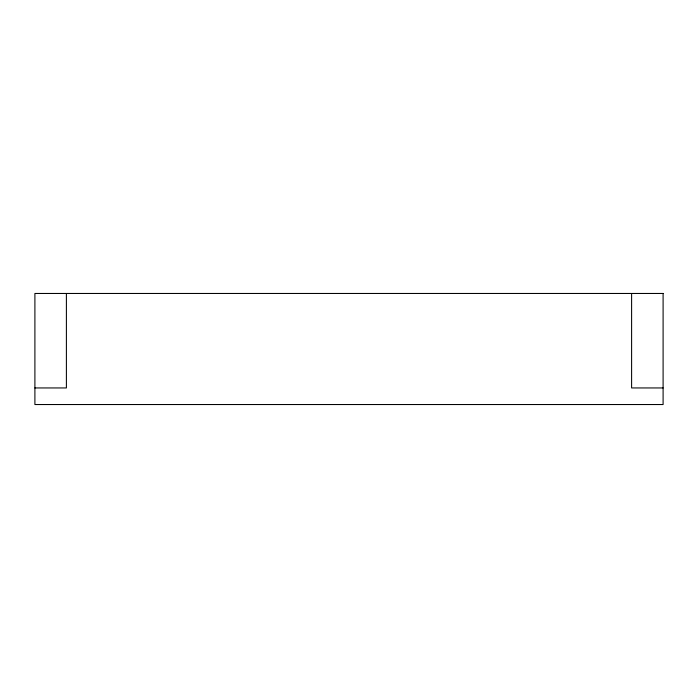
<?xml version="1.0" encoding="UTF-8"?>
<svg xmlns="http://www.w3.org/2000/svg" width="698" height="698" viewBox="0 0 698 698"><rect width="100%" height="100%" fill="white"/><g stroke="black" fill="none" stroke-linecap="round" stroke-linejoin="round"><path stroke-width="1.05" d="M34.9 387.948L66.397 387.948L66.397 293.465M663.1 387.948L631.603 387.948L631.603 293.465M663.1 293.465L34.9 293.465L34.9 404.535L663.1 404.535L663.1 293.465"/></g></svg>
